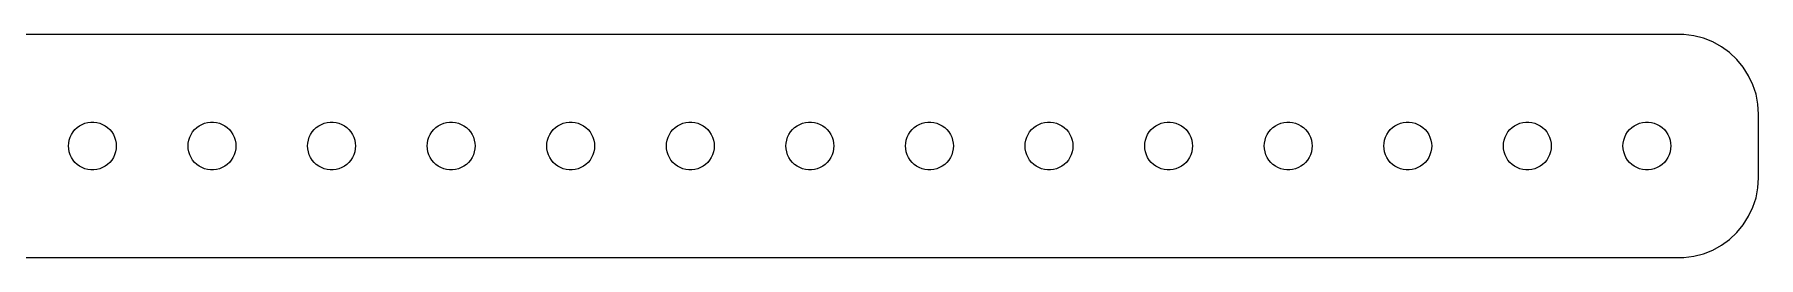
# Model space of a CAD drawing. Header units: metres. Extents: x -210 to 210, y 17 to 31.
# Drawn here: x 101.4 to 209.5, y 17 to 31 of the extents above; entities that cross this region are included whole.
import ezdxf

# ---------------------------------------------------------------- set-up
doc = ezdxf.new("R2010")
doc.units = ezdxf.units.M

msp = doc.modelspace()

# ---------------------------------------------------------------- linework, layer by layer
for p, q in [((204.814, 30.9901), (-204.814, 30.9901)), ((205.437, 30.9114), (204.814, 30.9901)), ((206.045, 30.7553), (205.437, 30.9114)), ((206.629, 30.5241), (206.045, 30.7553)), ((207.179, 30.2216), (206.629, 30.5241)), ((207.687, 29.8526), (207.179, 30.2216)), ((208.145, 29.4227), (207.687, 29.8526)), ((208.545, 28.9389), (208.145, 29.4227)), ((208.882, 28.4088), (208.545, 28.9389)), ((209.149, 27.8406), (208.882, 28.4088)), ((209.343, 27.2434), (209.149, 27.8406)), ((209.461, 26.6267), (209.343, 27.2434)), ((209.5, 26), (209.461, 26.6267)), ((209.5, 22), (209.5, 26)), ((103.686, 24.7226), (103.786, 24.8817)), ((103.786, 24.8817), (103.907, 25.0268)), ((103.907, 25.0268), (104.044, 25.1558)), ((104.044, 25.1558), (104.196, 25.2665)), ((104.196, 25.2665), (104.361, 25.3572)), ((104.361, 25.3572), (104.536, 25.4266)), ((104.536, 25.4266), (104.719, 25.4734)), ((104.719, 25.4734), (104.906, 25.497)), ((104.906, 25.497), (105.094, 25.497)), ((105.094, 25.497), (105.281, 25.4734)), ((105.281, 25.4734), (105.464, 25.4266)), ((105.464, 25.4266), (105.639, 25.3572)), ((105.639, 25.3572), (105.804, 25.2665)), ((105.804, 25.2665), (105.956, 25.1558)), ((105.956, 25.1558), (106.093, 25.0268)), ((106.093, 25.0268), (106.214, 24.8817)), ((106.214, 24.8817), (106.314, 24.7226)), ((111.186, 24.7226), (111.286, 24.8817)), ((111.286, 24.8817), (111.407, 25.0268)), ((111.407, 25.0268), (111.544, 25.1558)), ((111.544, 25.1558), (111.696, 25.2665)), ((111.696, 25.2665), (111.861, 25.3572)), ((111.861, 25.3572), (112.036, 25.4266)), ((112.036, 25.4266), (112.219, 25.4734)), ((112.219, 25.4734), (112.406, 25.497)), ((112.406, 25.497), (112.594, 25.497)), ((112.594, 25.497), (112.781, 25.4734)), ((112.781, 25.4734), (112.964, 25.4266)), ((112.964, 25.4266), (113.139, 25.3572)), ((113.139, 25.3572), (113.304, 25.2665)), ((113.304, 25.2665), (113.456, 25.1558)), ((113.456, 25.1558), (113.593, 25.0268)), ((113.593, 25.0268), (113.714, 24.8817)), ((113.714, 24.8817), (113.814, 24.7226)), ((118.686, 24.7226), (118.786, 24.8817)), ((118.786, 24.8817), (118.907, 25.0268)), ((118.907, 25.0268), (119.044, 25.1558)), ((119.044, 25.1558), (119.196, 25.2665)), ((119.196, 25.2665), (119.361, 25.3572)), ((119.361, 25.3572), (119.536, 25.4266)), ((119.536, 25.4266), (119.719, 25.4734)), ((119.719, 25.4734), (119.906, 25.497)), ((119.906, 25.497), (120.094, 25.497)), ((120.094, 25.497), (120.281, 25.4734)), ((120.281, 25.4734), (120.464, 25.4266)), ((120.464, 25.4266), (120.639, 25.3572)), ((120.639, 25.3572), (120.804, 25.2665)), ((120.804, 25.2665), (120.956, 25.1558)), ((120.956, 25.1558), (121.093, 25.0268)), ((121.093, 25.0268), (121.214, 24.8817)), ((121.214, 24.8817), (121.314, 24.7226)), ((126.186, 24.7226), (126.286, 24.8817)), ((126.286, 24.8817), (126.407, 25.0268)), ((126.407, 25.0268), (126.544, 25.1558)), ((126.544, 25.1558), (126.696, 25.2665)), ((126.696, 25.2665), (126.861, 25.3572)), ((126.861, 25.3572), (127.036, 25.4266)), ((127.036, 25.4266), (127.219, 25.4734)), ((127.219, 25.4734), (127.406, 25.497)), ((127.406, 25.497), (127.594, 25.497)), ((127.594, 25.497), (127.781, 25.4734)), ((127.781, 25.4734), (127.964, 25.4266)), ((127.964, 25.4266), (128.139, 25.3572)), ((128.139, 25.3572), (128.304, 25.2665)), ((128.304, 25.2665), (128.456, 25.1558)), ((128.456, 25.1558), (128.593, 25.0268)), ((128.593, 25.0268), (128.714, 24.8817)), ((128.714, 24.8817), (128.814, 24.7226)), ((133.686, 24.7226), (133.786, 24.8817)), ((133.786, 24.8817), (133.907, 25.0268)), ((133.907, 25.0268), (134.044, 25.1558)), ((134.044, 25.1558), (134.196, 25.2665)), ((134.196, 25.2665), (134.361, 25.3572)), ((134.361, 25.3572), (134.536, 25.4266)), ((134.536, 25.4266), (134.719, 25.4734)), ((134.719, 25.4734), (134.906, 25.497)), ((134.906, 25.497), (135.094, 25.497)), ((135.094, 25.497), (135.281, 25.4734)), ((135.281, 25.4734), (135.464, 25.4266)), ((135.464, 25.4266), (135.639, 25.3572)), ((135.639, 25.3572), (135.804, 25.2665)), ((135.804, 25.2665), (135.956, 25.1558)), ((135.956, 25.1558), (136.093, 25.0268)), ((136.093, 25.0268), (136.214, 24.8817)), ((136.214, 24.8817), (136.314, 24.7226)), ((141.186, 24.7226), (141.286, 24.8817)), ((141.286, 24.8817), (141.407, 25.0268)), ((141.407, 25.0268), (141.544, 25.1558)), ((141.544, 25.1558), (141.696, 25.2665)), ((141.696, 25.2665), (141.861, 25.3572)), ((141.861, 25.3572), (142.036, 25.4266)), ((142.036, 25.4266), (142.219, 25.4734)), ((142.219, 25.4734), (142.406, 25.497)), ((142.406, 25.497), (142.594, 25.497)), ((142.594, 25.497), (142.781, 25.4734)), ((142.781, 25.4734), (142.964, 25.4266)), ((142.964, 25.4266), (143.139, 25.3572)), ((143.139, 25.3572), (143.304, 25.2665)), ((143.304, 25.2665), (143.456, 25.1558)), ((143.456, 25.1558), (143.593, 25.0268)), ((143.593, 25.0268), (143.714, 24.8817)), ((143.714, 24.8817), (143.814, 24.7226)), ((148.686, 24.7226), (148.786, 24.8817)), ((148.786, 24.8817), (148.907, 25.0268)), ((148.907, 25.0268), (149.044, 25.1558)), ((149.044, 25.1558), (149.196, 25.2665)), ((149.196, 25.2665), (149.361, 25.3572)), ((149.361, 25.3572), (149.536, 25.4266)), ((149.536, 25.4266), (149.719, 25.4734)), ((149.719, 25.4734), (149.906, 25.497)), ((149.906, 25.497), (150.094, 25.497)), ((150.094, 25.497), (150.281, 25.4734)), ((150.281, 25.4734), (150.464, 25.4266)), ((150.464, 25.4266), (150.639, 25.3572)), ((150.639, 25.3572), (150.804, 25.2665)), ((150.804, 25.2665), (150.956, 25.1558)), ((150.956, 25.1558), (151.093, 25.0268)), ((151.093, 25.0268), (151.214, 24.8817)), ((151.214, 24.8817), (151.314, 24.7226)), ((156.186, 24.7226), (156.286, 24.8817)), ((156.286, 24.8817), (156.407, 25.0268)), ((156.407, 25.0268), (156.544, 25.1558)), ((156.544, 25.1558), (156.696, 25.2665)), ((156.696, 25.2665), (156.861, 25.3572)), ((156.861, 25.3572), (157.036, 25.4266)), ((157.036, 25.4266), (157.219, 25.4734)), ((157.219, 25.4734), (157.406, 25.497)), ((157.406, 25.497), (157.594, 25.497)), ((157.594, 25.497), (157.781, 25.4734)), ((157.781, 25.4734), (157.964, 25.4266)), ((157.964, 25.4266), (158.139, 25.3572)), ((158.139, 25.3572), (158.304, 25.2665)), ((158.304, 25.2665), (158.456, 25.1558)), ((158.456, 25.1558), (158.593, 25.0268)), ((158.593, 25.0268), (158.714, 24.8817)), ((158.714, 24.8817), (158.814, 24.7226)), ((163.686, 24.7226), (163.786, 24.8817)), ((163.786, 24.8817), (163.907, 25.0268)), ((163.907, 25.0268), (164.044, 25.1558)), ((164.044, 25.1558), (164.196, 25.2665)), ((164.196, 25.2665), (164.361, 25.3572)), ((164.361, 25.3572), (164.536, 25.4266)), ((164.536, 25.4266), (164.719, 25.4734)), ((164.719, 25.4734), (164.906, 25.497)), ((164.906, 25.497), (165.094, 25.497)), ((165.094, 25.497), (165.281, 25.4734)), ((165.281, 25.4734), (165.464, 25.4266)), ((165.464, 25.4266), (165.639, 25.3572)), ((165.639, 25.3572), (165.804, 25.2665)), ((165.804, 25.2665), (165.956, 25.1558)), ((165.956, 25.1558), (166.093, 25.0268)), ((166.093, 25.0268), (166.214, 24.8817)), ((166.214, 24.8817), (166.314, 24.7226)), ((171.186, 24.7226), (171.286, 24.8817)), ((171.286, 24.8817), (171.407, 25.0268)), ((171.407, 25.0268), (171.544, 25.1558)), ((171.544, 25.1558), (171.696, 25.2665)), ((171.696, 25.2665), (171.861, 25.3572)), ((171.861, 25.3572), (172.036, 25.4266)), ((172.036, 25.4266), (172.219, 25.4734)), ((172.219, 25.4734), (172.406, 25.497)), ((172.406, 25.497), (172.594, 25.497)), ((172.594, 25.497), (172.781, 25.4734)), ((172.781, 25.4734), (172.964, 25.4266)), ((172.964, 25.4266), (173.139, 25.3572)), ((173.139, 25.3572), (173.304, 25.2665)), ((173.304, 25.2665), (173.456, 25.1558)), ((173.456, 25.1558), (173.593, 25.0268)), ((173.593, 25.0268), (173.714, 24.8817)), ((173.714, 24.8817), (173.814, 24.7226)), ((178.686, 24.7226), (178.786, 24.8817)), ((178.786, 24.8817), (178.907, 25.0268)), ((178.907, 25.0268), (179.044, 25.1558)), ((179.044, 25.1558), (179.196, 25.2665)), ((179.196, 25.2665), (179.361, 25.3572)), ((179.361, 25.3572), (179.536, 25.4266)), ((179.536, 25.4266), (179.719, 25.4734)), ((179.719, 25.4734), (179.906, 25.497)), ((179.906, 25.497), (180.094, 25.497)), ((180.094, 25.497), (180.281, 25.4734)), ((180.281, 25.4734), (180.464, 25.4266)), ((180.464, 25.4266), (180.639, 25.3572)), ((180.639, 25.3572), (180.804, 25.2665)), ((180.804, 25.2665), (180.956, 25.1558)), ((180.956, 25.1558), (181.093, 25.0268)), ((181.093, 25.0268), (181.214, 24.8817)), ((181.214, 24.8817), (181.314, 24.7226)), ((186.186, 24.7226), (186.286, 24.8817)), ((186.286, 24.8817), (186.407, 25.0268)), ((186.407, 25.0268), (186.544, 25.1558)), ((186.544, 25.1558), (186.696, 25.2665)), ((186.696, 25.2665), (186.861, 25.3572)), ((186.861, 25.3572), (187.036, 25.4266)), ((187.036, 25.4266), (187.219, 25.4734)), ((187.219, 25.4734), (187.406, 25.497)), ((187.406, 25.497), (187.594, 25.497)), ((187.594, 25.497), (187.781, 25.4734)), ((187.781, 25.4734), (187.964, 25.4266)), ((187.964, 25.4266), (188.139, 25.3572)), ((188.139, 25.3572), (188.304, 25.2665)), ((188.304, 25.2665), (188.456, 25.1558)), ((188.456, 25.1558), (188.593, 25.0268)), ((188.593, 25.0268), (188.714, 24.8817)), ((188.714, 24.8817), (188.814, 24.7226)), ((193.686, 24.7226), (193.786, 24.8817)), ((193.786, 24.8817), (193.907, 25.0268)), ((193.907, 25.0268), (194.044, 25.1558)), ((194.044, 25.1558), (194.196, 25.2665)), ((194.196, 25.2665), (194.361, 25.3572)), ((194.361, 25.3572), (194.536, 25.4266)), ((194.536, 25.4266), (194.719, 25.4734)), ((194.719, 25.4734), (194.906, 25.497)), ((194.906, 25.497), (195.094, 25.497)), ((195.094, 25.497), (195.281, 25.4734)), ((195.281, 25.4734), (195.464, 25.4266)), ((195.464, 25.4266), (195.639, 25.3572)), ((195.639, 25.3572), (195.804, 25.2665)), ((195.804, 25.2665), (195.956, 25.1558)), ((195.956, 25.1558), (196.093, 25.0268)), ((196.093, 25.0268), (196.214, 24.8817)), ((196.214, 24.8817), (196.314, 24.7226)), ((201.186, 24.7226), (201.286, 24.8817)), ((201.286, 24.8817), (201.407, 25.0268)), ((201.407, 25.0268), (201.544, 25.1558)), ((201.544, 25.1558), (201.696, 25.2665)), ((201.696, 25.2665), (201.861, 25.3572)), ((201.861, 25.3572), (202.036, 25.4266)), ((202.036, 25.4266), (202.219, 25.4734)), ((202.219, 25.4734), (202.406, 25.497)), ((202.406, 25.497), (202.594, 25.497)), ((202.594, 25.497), (202.781, 25.4734)), ((202.781, 25.4734), (202.964, 25.4266)), ((202.964, 25.4266), (203.139, 25.3572)), ((203.139, 25.3572), (203.304, 25.2665)), ((203.304, 25.2665), (203.456, 25.1558)), ((203.456, 25.1558), (203.593, 25.0268)), ((203.593, 25.0268), (203.714, 24.8817)), ((203.714, 24.8817), (203.814, 24.7226)), ((103.5, 24), (103.512, 24.188)), ((103.512, 23.812), (103.5, 24)), ((103.512, 24.188), (103.547, 24.373)), ((103.547, 23.627), (103.512, 23.812)), ((103.547, 24.373), (103.605, 24.5522)), ((103.605, 24.5522), (103.686, 24.7226)), ((106.314, 24.7226), (106.395, 24.5522)), ((106.395, 24.5522), (106.453, 24.373)), ((106.453, 24.373), (106.488, 24.188)), ((106.488, 23.812), (106.453, 23.627)), ((106.488, 24.188), (106.5, 24)), ((106.5, 24), (106.488, 23.812)), ((111, 24), (111.012, 24.188)), ((111.012, 23.812), (111, 24)), ((111.012, 24.188), (111.047, 24.373)), ((111.047, 23.627), (111.012, 23.812)), ((111.047, 24.373), (111.105, 24.5522)), ((111.105, 24.5522), (111.186, 24.7226)), ((113.814, 24.7226), (113.895, 24.5522)), ((113.895, 24.5522), (113.953, 24.373)), ((113.953, 24.373), (113.988, 24.188)), ((113.988, 23.812), (113.953, 23.627)), ((113.988, 24.188), (114, 24)), ((114, 24), (113.988, 23.812)), ((118.5, 24), (118.512, 24.188)), ((118.512, 23.812), (118.5, 24)), ((118.512, 24.188), (118.547, 24.373)), ((118.547, 23.627), (118.512, 23.812)), ((118.547, 24.373), (118.605, 24.5522)), ((118.605, 24.5522), (118.686, 24.7226)), ((121.314, 24.7226), (121.395, 24.5522)), ((121.395, 24.5522), (121.453, 24.373)), ((121.453, 24.373), (121.488, 24.188)), ((121.488, 23.812), (121.453, 23.627)), ((121.488, 24.188), (121.5, 24)), ((121.5, 24), (121.488, 23.812)), ((126, 24), (126.012, 24.188)), ((126.012, 23.812), (126, 24)), ((126.012, 24.188), (126.047, 24.373)), ((126.047, 23.627), (126.012, 23.812)), ((126.047, 24.373), (126.105, 24.5522)), ((126.105, 24.5522), (126.186, 24.7226)), ((128.814, 24.7226), (128.895, 24.5522)), ((128.895, 24.5522), (128.953, 24.373)), ((128.953, 24.373), (128.988, 24.188)), ((128.988, 23.812), (128.953, 23.627)), ((128.988, 24.188), (129, 24)), ((129, 24), (128.988, 23.812)), ((133.5, 24), (133.512, 24.188)), ((133.512, 23.812), (133.5, 24)), ((133.512, 24.188), (133.547, 24.373)), ((133.547, 23.627), (133.512, 23.812)), ((133.547, 24.373), (133.605, 24.5522)), ((133.605, 24.5522), (133.686, 24.7226)), ((136.314, 24.7226), (136.395, 24.5522)), ((136.395, 24.5522), (136.453, 24.373)), ((136.453, 24.373), (136.488, 24.188)), ((136.488, 23.812), (136.453, 23.627)), ((136.488, 24.188), (136.5, 24)), ((136.5, 24), (136.488, 23.812)), ((141, 24), (141.012, 24.188)), ((141.012, 23.812), (141, 24)), ((141.012, 24.188), (141.047, 24.373)), ((141.047, 23.627), (141.012, 23.812)), ((141.047, 24.373), (141.105, 24.5522)), ((141.105, 24.5522), (141.186, 24.7226)), ((143.814, 24.7226), (143.895, 24.5522)), ((143.895, 24.5522), (143.953, 24.373)), ((143.953, 24.373), (143.988, 24.188)), ((143.988, 23.812), (143.953, 23.627)), ((143.988, 24.188), (144, 24)), ((144, 24), (143.988, 23.812)), ((148.5, 24), (148.512, 24.188)), ((148.512, 23.812), (148.5, 24)), ((148.512, 24.188), (148.547, 24.373)), ((148.547, 23.627), (148.512, 23.812)), ((148.547, 24.373), (148.605, 24.5522)), ((148.605, 24.5522), (148.686, 24.7226)), ((151.314, 24.7226), (151.395, 24.5522)), ((151.395, 24.5522), (151.453, 24.373)), ((151.453, 24.373), (151.488, 24.188)), ((151.488, 23.812), (151.453, 23.627)), ((151.488, 24.188), (151.5, 24)), ((151.5, 24), (151.488, 23.812)), ((156, 24), (156.012, 24.188)), ((156.012, 23.812), (156, 24)), ((156.012, 24.188), (156.047, 24.373)), ((156.047, 23.627), (156.012, 23.812)), ((156.047, 24.373), (156.105, 24.5522)), ((156.105, 24.5522), (156.186, 24.7226)), ((158.814, 24.7226), (158.895, 24.5522)), ((158.895, 24.5522), (158.953, 24.373)), ((158.953, 24.373), (158.988, 24.188)), ((158.988, 23.812), (158.953, 23.627)), ((158.988, 24.188), (159, 24)), ((159, 24), (158.988, 23.812)), ((163.5, 24), (163.512, 24.188)), ((163.512, 23.812), (163.5, 24)), ((163.512, 24.188), (163.547, 24.373)), ((163.547, 23.627), (163.512, 23.812)), ((163.547, 24.373), (163.605, 24.5522)), ((163.605, 24.5522), (163.686, 24.7226)), ((166.314, 24.7226), (166.395, 24.5522)), ((166.395, 24.5522), (166.453, 24.373)), ((166.453, 24.373), (166.488, 24.188)), ((166.488, 23.812), (166.453, 23.627)), ((166.488, 24.188), (166.5, 24)), ((166.5, 24), (166.488, 23.812)), ((171, 24), (171.012, 24.188)), ((171.012, 23.812), (171, 24)), ((171.012, 24.188), (171.047, 24.373)), ((171.047, 23.627), (171.012, 23.812)), ((171.047, 24.373), (171.105, 24.5522)), ((171.105, 24.5522), (171.186, 24.7226)), ((173.814, 24.7226), (173.895, 24.5522)), ((173.895, 24.5522), (173.953, 24.373)), ((173.953, 24.373), (173.988, 24.188)), ((173.988, 23.812), (173.953, 23.627)), ((173.988, 24.188), (174, 24)), ((174, 24), (173.988, 23.812)), ((178.5, 24), (178.512, 24.188)), ((178.512, 23.812), (178.5, 24)), ((178.512, 24.188), (178.547, 24.373)), ((178.547, 23.627), (178.512, 23.812)), ((178.547, 24.373), (178.605, 24.5522)), ((178.605, 24.5522), (178.686, 24.7226)), ((181.314, 24.7226), (181.395, 24.5522)), ((181.395, 24.5522), (181.453, 24.373)), ((181.453, 24.373), (181.488, 24.188)), ((181.488, 23.812), (181.453, 23.627)), ((181.488, 24.188), (181.5, 24)), ((181.5, 24), (181.488, 23.812)), ((186, 24), (186.012, 24.188)), ((186.012, 23.812), (186, 24)), ((186.012, 24.188), (186.047, 24.373)), ((186.047, 23.627), (186.012, 23.812)), ((186.047, 24.373), (186.105, 24.5522)), ((186.105, 24.5522), (186.186, 24.7226)), ((188.814, 24.7226), (188.895, 24.5522)), ((188.895, 24.5522), (188.953, 24.373)), ((188.953, 24.373), (188.988, 24.188)), ((188.988, 23.812), (188.953, 23.627)), ((188.988, 24.188), (189, 24)), ((189, 24), (188.988, 23.812)), ((193.5, 24), (193.512, 24.188)), ((193.512, 23.812), (193.5, 24)), ((193.512, 24.188), (193.547, 24.373)), ((193.547, 23.627), (193.512, 23.812)), ((193.547, 24.373), (193.605, 24.5522)), ((193.605, 24.5522), (193.686, 24.7226)), ((196.314, 24.7226), (196.395, 24.5522)), ((196.395, 24.5522), (196.453, 24.373)), ((196.453, 24.373), (196.488, 24.188)), ((196.488, 23.812), (196.453, 23.627)), ((196.488, 24.188), (196.5, 24)), ((196.5, 24), (196.488, 23.812)), ((201, 24), (201.012, 24.188)), ((201.012, 23.812), (201, 24)), ((201.012, 24.188), (201.047, 24.373)), ((201.047, 23.627), (201.012, 23.812)), ((201.047, 24.373), (201.105, 24.5522)), ((201.105, 24.5522), (201.186, 24.7226)), ((203.814, 24.7226), (203.895, 24.5522)), ((203.895, 24.5522), (203.953, 24.373)), ((203.953, 24.373), (203.988, 24.188)), ((203.988, 23.812), (203.953, 23.627)), ((203.988, 24.188), (204, 24)), ((204, 24), (203.988, 23.812)), ((103.605, 23.4478), (103.547, 23.627)), ((103.686, 23.2774), (103.605, 23.4478)), ((103.786, 23.1183), (103.686, 23.2774)), ((103.907, 22.9732), (103.786, 23.1183)), ((104.044, 22.8442), (103.907, 22.9732)), ((104.196, 22.7335), (104.044, 22.8442)), ((104.361, 22.6428), (104.196, 22.7335)), ((105.804, 22.7335), (105.639, 22.6428)), ((105.956, 22.8442), (105.804, 22.7335)), ((106.093, 22.9732), (105.956, 22.8442)), ((106.214, 23.1183), (106.093, 22.9732)), ((106.314, 23.2774), (106.214, 23.1183)), ((106.395, 23.4478), (106.314, 23.2774)), ((106.453, 23.627), (106.395, 23.4478)), ((111.105, 23.4478), (111.047, 23.627)), ((111.186, 23.2774), (111.105, 23.4478)), ((111.286, 23.1183), (111.186, 23.2774)), ((111.407, 22.9732), (111.286, 23.1183)), ((111.544, 22.8442), (111.407, 22.9732)), ((111.696, 22.7335), (111.544, 22.8442)), ((111.861, 22.6428), (111.696, 22.7335)), ((113.304, 22.7335), (113.139, 22.6428)), ((113.456, 22.8442), (113.304, 22.7335)), ((113.593, 22.9732), (113.456, 22.8442)), ((113.714, 23.1183), (113.593, 22.9732)), ((113.814, 23.2774), (113.714, 23.1183)), ((113.895, 23.4478), (113.814, 23.2774)), ((113.953, 23.627), (113.895, 23.4478)), ((118.605, 23.4478), (118.547, 23.627)), ((118.686, 23.2774), (118.605, 23.4478)), ((118.786, 23.1183), (118.686, 23.2774)), ((118.907, 22.9732), (118.786, 23.1183)), ((119.044, 22.8442), (118.907, 22.9732)), ((119.196, 22.7335), (119.044, 22.8442)), ((119.361, 22.6428), (119.196, 22.7335)), ((120.804, 22.7335), (120.639, 22.6428)), ((120.956, 22.8442), (120.804, 22.7335)), ((121.093, 22.9732), (120.956, 22.8442)), ((121.214, 23.1183), (121.093, 22.9732)), ((121.314, 23.2774), (121.214, 23.1183)), ((121.395, 23.4478), (121.314, 23.2774)), ((121.453, 23.627), (121.395, 23.4478)), ((126.105, 23.4478), (126.047, 23.627)), ((126.186, 23.2774), (126.105, 23.4478)), ((126.286, 23.1183), (126.186, 23.2774)), ((126.407, 22.9732), (126.286, 23.1183)), ((126.544, 22.8442), (126.407, 22.9732)), ((126.696, 22.7335), (126.544, 22.8442)), ((126.861, 22.6428), (126.696, 22.7335)), ((128.304, 22.7335), (128.139, 22.6428)), ((128.456, 22.8442), (128.304, 22.7335)), ((128.593, 22.9732), (128.456, 22.8442)), ((128.714, 23.1183), (128.593, 22.9732)), ((128.814, 23.2774), (128.714, 23.1183)), ((128.895, 23.4478), (128.814, 23.2774)), ((128.953, 23.627), (128.895, 23.4478)), ((133.605, 23.4478), (133.547, 23.627)), ((133.686, 23.2774), (133.605, 23.4478)), ((133.786, 23.1183), (133.686, 23.2774)), ((133.907, 22.9732), (133.786, 23.1183)), ((134.044, 22.8442), (133.907, 22.9732)), ((134.196, 22.7335), (134.044, 22.8442)), ((134.361, 22.6428), (134.196, 22.7335)), ((135.804, 22.7335), (135.639, 22.6428)), ((135.956, 22.8442), (135.804, 22.7335)), ((136.093, 22.9732), (135.956, 22.8442)), ((136.214, 23.1183), (136.093, 22.9732)), ((136.314, 23.2774), (136.214, 23.1183)), ((136.395, 23.4478), (136.314, 23.2774)), ((136.453, 23.627), (136.395, 23.4478)), ((141.105, 23.4478), (141.047, 23.627)), ((141.186, 23.2774), (141.105, 23.4478)), ((141.286, 23.1183), (141.186, 23.2774)), ((141.407, 22.9732), (141.286, 23.1183)), ((141.544, 22.8442), (141.407, 22.9732)), ((141.696, 22.7335), (141.544, 22.8442)), ((141.861, 22.6428), (141.696, 22.7335)), ((143.304, 22.7335), (143.139, 22.6428)), ((143.456, 22.8442), (143.304, 22.7335)), ((143.593, 22.9732), (143.456, 22.8442)), ((143.714, 23.1183), (143.593, 22.9732)), ((143.814, 23.2774), (143.714, 23.1183)), ((143.895, 23.4478), (143.814, 23.2774)), ((143.953, 23.627), (143.895, 23.4478)), ((148.605, 23.4478), (148.547, 23.627)), ((148.686, 23.2774), (148.605, 23.4478)), ((148.786, 23.1183), (148.686, 23.2774)), ((148.907, 22.9732), (148.786, 23.1183)), ((149.044, 22.8442), (148.907, 22.9732)), ((149.196, 22.7335), (149.044, 22.8442)), ((149.361, 22.6428), (149.196, 22.7335)), ((150.804, 22.7335), (150.639, 22.6428)), ((150.956, 22.8442), (150.804, 22.7335)), ((151.093, 22.9732), (150.956, 22.8442)), ((151.214, 23.1183), (151.093, 22.9732)), ((151.314, 23.2774), (151.214, 23.1183)), ((151.395, 23.4478), (151.314, 23.2774)), ((151.453, 23.627), (151.395, 23.4478)), ((156.105, 23.4478), (156.047, 23.627)), ((156.186, 23.2774), (156.105, 23.4478)), ((156.286, 23.1183), (156.186, 23.2774)), ((156.407, 22.9732), (156.286, 23.1183)), ((156.544, 22.8442), (156.407, 22.9732)), ((156.696, 22.7335), (156.544, 22.8442)), ((156.861, 22.6428), (156.696, 22.7335)), ((158.304, 22.7335), (158.139, 22.6428)), ((158.456, 22.8442), (158.304, 22.7335)), ((158.593, 22.9732), (158.456, 22.8442)), ((158.714, 23.1183), (158.593, 22.9732)), ((158.814, 23.2774), (158.714, 23.1183)), ((158.895, 23.4478), (158.814, 23.2774)), ((158.953, 23.627), (158.895, 23.4478)), ((163.605, 23.4478), (163.547, 23.627)), ((163.686, 23.2774), (163.605, 23.4478)), ((163.786, 23.1183), (163.686, 23.2774)), ((163.907, 22.9732), (163.786, 23.1183)), ((164.044, 22.8442), (163.907, 22.9732)), ((164.196, 22.7335), (164.044, 22.8442)), ((164.361, 22.6428), (164.196, 22.7335)), ((165.804, 22.7335), (165.639, 22.6428)), ((165.956, 22.8442), (165.804, 22.7335)), ((166.093, 22.9732), (165.956, 22.8442)), ((166.214, 23.1183), (166.093, 22.9732)), ((166.314, 23.2774), (166.214, 23.1183)), ((166.395, 23.4478), (166.314, 23.2774)), ((166.453, 23.627), (166.395, 23.4478)), ((171.105, 23.4478), (171.047, 23.627)), ((171.186, 23.2774), (171.105, 23.4478)), ((171.286, 23.1183), (171.186, 23.2774)), ((171.407, 22.9732), (171.286, 23.1183)), ((171.544, 22.8442), (171.407, 22.9732)), ((171.696, 22.7335), (171.544, 22.8442)), ((171.861, 22.6428), (171.696, 22.7335)), ((173.304, 22.7335), (173.139, 22.6428)), ((173.456, 22.8442), (173.304, 22.7335)), ((173.593, 22.9732), (173.456, 22.8442)), ((173.714, 23.1183), (173.593, 22.9732)), ((173.814, 23.2774), (173.714, 23.1183)), ((173.895, 23.4478), (173.814, 23.2774)), ((173.953, 23.627), (173.895, 23.4478)), ((178.605, 23.4478), (178.547, 23.627)), ((178.686, 23.2774), (178.605, 23.4478)), ((178.786, 23.1183), (178.686, 23.2774)), ((178.907, 22.9732), (178.786, 23.1183)), ((179.044, 22.8442), (178.907, 22.9732)), ((179.196, 22.7335), (179.044, 22.8442)), ((179.361, 22.6428), (179.196, 22.7335)), ((180.804, 22.7335), (180.639, 22.6428)), ((180.956, 22.8442), (180.804, 22.7335)), ((181.093, 22.9732), (180.956, 22.8442)), ((181.214, 23.1183), (181.093, 22.9732)), ((181.314, 23.2774), (181.214, 23.1183)), ((181.395, 23.4478), (181.314, 23.2774)), ((181.453, 23.627), (181.395, 23.4478)), ((186.105, 23.4478), (186.047, 23.627)), ((186.186, 23.2774), (186.105, 23.4478)), ((186.286, 23.1183), (186.186, 23.2774)), ((186.407, 22.9732), (186.286, 23.1183)), ((186.544, 22.8442), (186.407, 22.9732)), ((186.696, 22.7335), (186.544, 22.8442)), ((186.861, 22.6428), (186.696, 22.7335)), ((188.304, 22.7335), (188.139, 22.6428)), ((188.456, 22.8442), (188.304, 22.7335)), ((188.593, 22.9732), (188.456, 22.8442)), ((188.714, 23.1183), (188.593, 22.9732)), ((188.814, 23.2774), (188.714, 23.1183)), ((188.895, 23.4478), (188.814, 23.2774)), ((188.953, 23.627), (188.895, 23.4478)), ((193.605, 23.4478), (193.547, 23.627)), ((193.686, 23.2774), (193.605, 23.4478)), ((193.786, 23.1183), (193.686, 23.2774)), ((193.907, 22.9732), (193.786, 23.1183)), ((194.044, 22.8442), (193.907, 22.9732)), ((194.196, 22.7335), (194.044, 22.8442)), ((194.361, 22.6428), (194.196, 22.7335)), ((195.804, 22.7335), (195.639, 22.6428)), ((195.956, 22.8442), (195.804, 22.7335)), ((196.093, 22.9732), (195.956, 22.8442)), ((196.214, 23.1183), (196.093, 22.9732)), ((196.314, 23.2774), (196.214, 23.1183)), ((196.395, 23.4478), (196.314, 23.2774)), ((196.453, 23.627), (196.395, 23.4478)), ((201.105, 23.4478), (201.047, 23.627)), ((201.186, 23.2774), (201.105, 23.4478)), ((201.286, 23.1183), (201.186, 23.2774)), ((201.407, 22.9732), (201.286, 23.1183)), ((201.544, 22.8442), (201.407, 22.9732)), ((201.696, 22.7335), (201.544, 22.8442)), ((201.861, 22.6428), (201.696, 22.7335)), ((203.304, 22.7335), (203.139, 22.6428)), ((203.456, 22.8442), (203.304, 22.7335)), ((203.593, 22.9732), (203.456, 22.8442)), ((203.714, 23.1183), (203.593, 22.9732)), ((203.814, 23.2774), (203.714, 23.1183)), ((203.895, 23.4478), (203.814, 23.2774)), ((203.953, 23.627), (203.895, 23.4478)), ((104.536, 22.5734), (104.361, 22.6428)), ((104.719, 22.5266), (104.536, 22.5734)), ((104.906, 22.503), (104.719, 22.5266)), ((105.094, 22.503), (104.906, 22.503)), ((105.281, 22.5266), (105.094, 22.503)), ((105.464, 22.5734), (105.281, 22.5266)), ((105.639, 22.6428), (105.464, 22.5734)), ((112.036, 22.5734), (111.861, 22.6428)), ((112.219, 22.5266), (112.036, 22.5734)), ((112.406, 22.503), (112.219, 22.5266)), ((112.594, 22.503), (112.406, 22.503)), ((112.781, 22.5266), (112.594, 22.503)), ((112.964, 22.5734), (112.781, 22.5266)), ((113.139, 22.6428), (112.964, 22.5734)), ((119.536, 22.5734), (119.361, 22.6428)), ((119.719, 22.5266), (119.536, 22.5734)), ((119.906, 22.503), (119.719, 22.5266)), ((120.094, 22.503), (119.906, 22.503)), ((120.281, 22.5266), (120.094, 22.503)), ((120.464, 22.5734), (120.281, 22.5266)), ((120.639, 22.6428), (120.464, 22.5734)), ((127.036, 22.5734), (126.861, 22.6428)), ((127.219, 22.5266), (127.036, 22.5734)), ((127.406, 22.503), (127.219, 22.5266)), ((127.594, 22.503), (127.406, 22.503)), ((127.781, 22.5266), (127.594, 22.503)), ((127.964, 22.5734), (127.781, 22.5266)), ((128.139, 22.6428), (127.964, 22.5734)), ((134.536, 22.5734), (134.361, 22.6428)), ((134.719, 22.5266), (134.536, 22.5734)), ((134.906, 22.503), (134.719, 22.5266)), ((135.094, 22.503), (134.906, 22.503)), ((135.281, 22.5266), (135.094, 22.503)), ((135.464, 22.5734), (135.281, 22.5266)), ((135.639, 22.6428), (135.464, 22.5734)), ((142.036, 22.5734), (141.861, 22.6428)), ((142.219, 22.5266), (142.036, 22.5734)), ((142.406, 22.503), (142.219, 22.5266)), ((142.594, 22.503), (142.406, 22.503)), ((142.781, 22.5266), (142.594, 22.503)), ((142.964, 22.5734), (142.781, 22.5266)), ((143.139, 22.6428), (142.964, 22.5734)), ((149.536, 22.5734), (149.361, 22.6428)), ((149.719, 22.5266), (149.536, 22.5734)), ((149.906, 22.503), (149.719, 22.5266)), ((150.094, 22.503), (149.906, 22.503)), ((150.281, 22.5266), (150.094, 22.503)), ((150.464, 22.5734), (150.281, 22.5266)), ((150.639, 22.6428), (150.464, 22.5734)), ((157.036, 22.5734), (156.861, 22.6428)), ((157.219, 22.5266), (157.036, 22.5734)), ((157.406, 22.503), (157.219, 22.5266)), ((157.594, 22.503), (157.406, 22.503)), ((157.781, 22.5266), (157.594, 22.503)), ((157.964, 22.5734), (157.781, 22.5266)), ((158.139, 22.6428), (157.964, 22.5734)), ((164.536, 22.5734), (164.361, 22.6428)), ((164.719, 22.5266), (164.536, 22.5734)), ((164.906, 22.503), (164.719, 22.5266)), ((165.094, 22.503), (164.906, 22.503)), ((165.281, 22.5266), (165.094, 22.503)), ((165.464, 22.5734), (165.281, 22.5266)), ((165.639, 22.6428), (165.464, 22.5734)), ((172.036, 22.5734), (171.861, 22.6428)), ((172.219, 22.5266), (172.036, 22.5734)), ((172.406, 22.503), (172.219, 22.5266)), ((172.594, 22.503), (172.406, 22.503)), ((172.781, 22.5266), (172.594, 22.503)), ((172.964, 22.5734), (172.781, 22.5266)), ((173.139, 22.6428), (172.964, 22.5734)), ((179.536, 22.5734), (179.361, 22.6428)), ((179.719, 22.5266), (179.536, 22.5734)), ((179.906, 22.503), (179.719, 22.5266)), ((180.094, 22.503), (179.906, 22.503)), ((180.281, 22.5266), (180.094, 22.503)), ((180.464, 22.5734), (180.281, 22.5266)), ((180.639, 22.6428), (180.464, 22.5734)), ((187.036, 22.5734), (186.861, 22.6428)), ((187.219, 22.5266), (187.036, 22.5734)), ((187.406, 22.503), (187.219, 22.5266)), ((187.594, 22.503), (187.406, 22.503)), ((187.781, 22.5266), (187.594, 22.503)), ((187.964, 22.5734), (187.781, 22.5266)), ((188.139, 22.6428), (187.964, 22.5734)), ((194.536, 22.5734), (194.361, 22.6428)), ((194.719, 22.5266), (194.536, 22.5734)), ((194.906, 22.503), (194.719, 22.5266)), ((195.094, 22.503), (194.906, 22.503)), ((195.281, 22.5266), (195.094, 22.503)), ((195.464, 22.5734), (195.281, 22.5266)), ((195.639, 22.6428), (195.464, 22.5734)), ((202.036, 22.5734), (201.861, 22.6428)), ((202.219, 22.5266), (202.036, 22.5734)), ((202.406, 22.503), (202.219, 22.5266)), ((202.594, 22.503), (202.406, 22.503)), ((202.781, 22.5266), (202.594, 22.503)), ((202.964, 22.5734), (202.781, 22.5266)), ((203.139, 22.6428), (202.964, 22.5734)), ((209.461, 21.3733), (209.5, 22)), ((209.149, 20.1594), (209.343, 20.7566)), ((209.343, 20.7566), (209.461, 21.3733)), ((208.545, 19.0611), (208.882, 19.5912)), ((208.882, 19.5912), (209.149, 20.1594)), ((207.687, 18.1474), (208.145, 18.5773)), ((208.145, 18.5773), (208.545, 19.0611)), ((206.045, 17.2447), (206.629, 17.4759)), ((206.629, 17.4759), (207.179, 17.7784)), ((207.179, 17.7784), (207.687, 18.1474)), ((-204.814, 17.0099), (204.814, 17.0099)), ((204.814, 17.0099), (205.437, 17.0886)), ((205.437, 17.0886), (206.045, 17.2447))]:
    msp.add_line(p, q)

doc.saveas('drawing.dxf')
